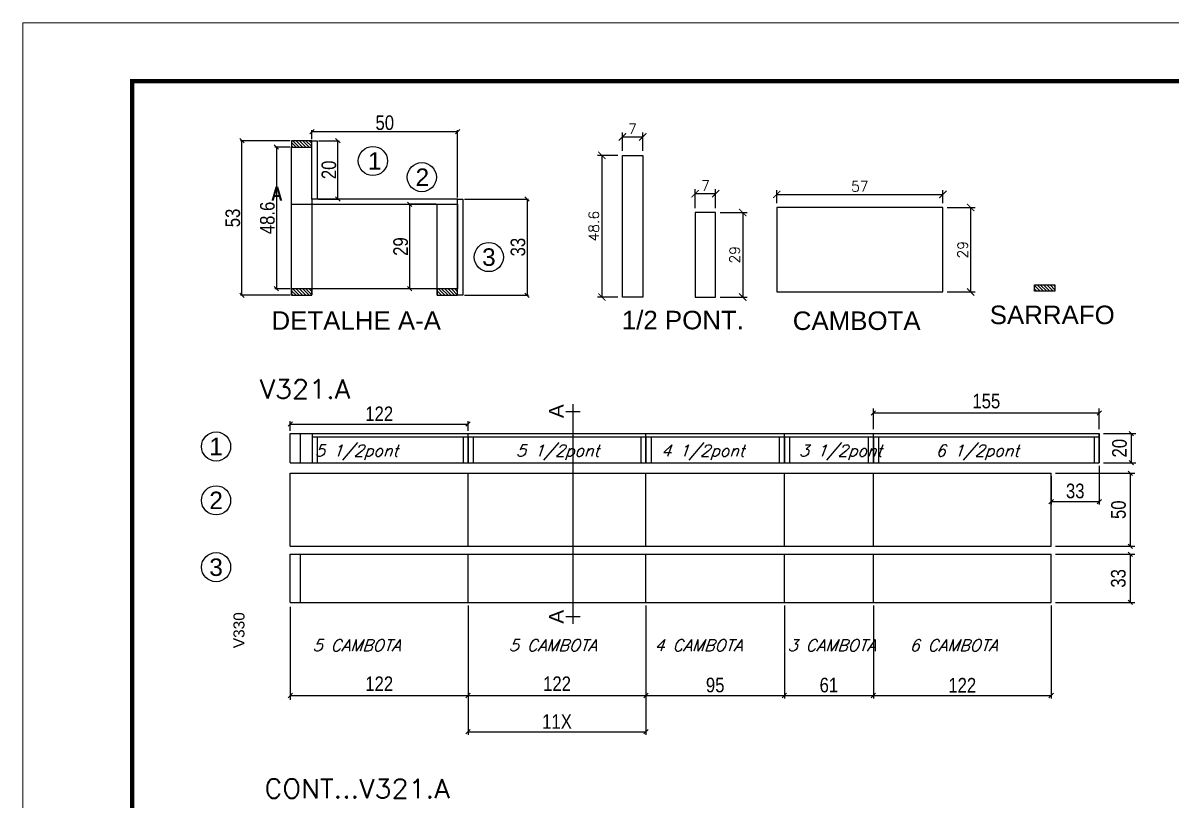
# Model space of a CAD drawing. Extents: x -3394 to 16474, y -5031 to 14397.
# Drawn here: x 4272 to 5060, y 5824 to 6357 of the extents above; entities that cross this region are included whole.
import ezdxf
from ezdxf.enums import TextEntityAlignment as Align

# ---------------------------------------------------------------- set-up
doc = ezdxf.new("R2010")
doc.units = 0
doc.linetypes.add('DASHED', pattern=[0.75, 0.5, -0.25])
doc.linetypes.add('HIDDEN', pattern=[0.375, 0.25, -0.125])
doc.layers.get('0').update_dxf_attribs({"linetype": 'CONTINUOUS'})
doc.layers.get('Defpoints').update_dxf_attribs({"linetype": 'CONTINUOUS'})
for name, color, linetype in [('COTA', 241, 'CONTINUOUS'), ('detalhes', 4, 'CONTINUOUS'), ('NOMENCLATURA', 7, 'CONTINUOUS'), ('Painéis', 200, 'CONTINUOUS'), ('Sarr 3.5x7', 81, 'CONTINUOUS'), ('SARR_2.2x7', 40, 'CONTINUOUS'), ('SARR_3.5x7', 81, 'CONTINUOUS'), ('texto', 7, 'CONTINUOUS')]:
    doc.layers.add(name, color=color, linetype=linetype)
for name, color, linetype, lineweight in [('Folhas', 255, 'CONTINUOUS', 9), ('SARRAFO DE PRESSAO', 251, 'DASHED', 9), ('Texto Seção', 7, 'CONTINUOUS', 15)]:
    doc.layers.add(name, color=color, linetype=linetype, lineweight=lineweight)
doc.styles.add('ARIAL', font='arial.ttf')
doc.styles.add('COTA TECNICA', font='techl___.ttf', dxfattribs={"height": 10})
doc.styles.add('COTA TECNICA 2X', font='techl___.ttf', dxfattribs={"height": 10})
doc.styles.add('REGUA-120', font='ROMANS.shx', dxfattribs={"height": 15})
doc.styles.add('ROMANS', font='romans.shx')
doc.styles.add('TECNICA', font='techb___.ttf', dxfattribs={"height": 10})
doc.dimstyles.new('Cota Seção (2x)', dxfattribs={"dimtxt": 7, "dimasz": 5, "dimexe": 3, "dimexo": 3, "dimgap": 2, "dimtad": 3, "dimdec": 1, "dimlfac": 0.5, "dimzin": 12, "dimdsep": 46, "dimtxsty": 'ROMANS', "dimblk": 'ARCHTICK', "dimcen": 0, "dimclrd": 4, "dimclre": 4, "dimclrt": 1, "dimadec": 1, "dimazin": 3, "dimtfac": 1, "dimtdec": 1, "dimtmove": 0, "dimatfit": 3, "dimldrblk": 'OBLIQUE', "dimfxl": 1, "dimtolj": 1, "dimtzin": 12, "dimarcsym": 0})
doc.dimstyles.new('PAINEL', dxfattribs={"dimtxt": 10, "dimasz": 3, "dimexe": 3, "dimexo": 3, "dimgap": 3, "dimtad": 1, "dimdec": 1, "dimzin": 12, "dimdsep": 46, "dimtxsty": 'COTA TECNICA', "dimblk1": 'OBLIQUE', "dimblk2": 'OBLIQUE', "dimsah": 1, "dimcen": 0.9, "dimclrd": 4, "dimclre": 4, "dimclrt": 240, "dimadec": 1, "dimazin": 3, "dimtfac": 1, "dimtdec": 1, "dimtmove": 0, "dimatfit": 3, "dimfxl": 1, "dimtolj": 1, "dimtzin": 12, "dimarcsym": 0})
doc.dimstyles.new('SECAO', dxfattribs={"dimscale": 0.333333, "dimtxt": 5, "dimasz": 9, "dimexe": 3, "dimexo": 3, "dimgap": 3, "dimtad": 1, "dimdec": 1, "dimlfac": 0.5, "dimzin": 12, "dimdsep": 46, "dimtxsty": 'COTA TECNICA 2X', "dimblk1": 'OBLIQUE', "dimblk2": 'OBLIQUE', "dimsah": 1, "dimcen": 0.9, "dimclrd": 4, "dimclre": 4, "dimclrt": 240, "dimadec": 1, "dimazin": 3, "dimtfac": 1, "dimtdec": 1, "dimtmove": 0, "dimatfit": 3, "dimfxl": 1, "dimtolj": 1, "dimtzin": 12, "dimarcsym": 0})
pattern_1 = [(135, (35695.0648, -117240.786), (-1.122532015, -1.122532015), [])]
pattern_2 = [(135, (35595.0648, -117342.386), (-1.122532015, -1.122532015), [])]
pattern_3 = [(135, (35695.0648, -117342.386), (-1.122532015, -1.122532015), [])]

# ---------------------------------------------------------------- blocks, each defined once
blk = doc.blocks.new('9999999999')
at = {"layer": 'Folhas'}
blk.add_lwpolyline([(98138.98, 34190.21), (99623.98, 34190.21), (99623.98, 35240.21), (98138.98, 35240.21)], close=True, dxfattribs=at)
at = {"layer": 'Folhas', "color": 30, "const_width": 3}
blk.add_lwpolyline([(98213.98, 34230.21), (99583.98, 34230.21), (99583.98, 35200.21), (98213.98, 35200.21)], close=True, dxfattribs=at)
blk = doc.blocks.new('_ArchTick')
at = {"color": 0, "linetype": 'ByBlock', "const_width": 0.15}
blk.add_lwpolyline([(-0.5, -0.5), (0.5, 0.5)], dxfattribs=at)
blk = doc.blocks.new('*D860')
at = {"layer": 'COTA', "color": 4, "lineweight": -2, "transparency": 16777216}
for p, q in [((4680.41, 6265.71), (4666.38, 6265.71)), ((4669.38, 6265.71), (4669.38, 6168.51)), ((4680.41, 6168.51), (4666.38, 6168.51))]:
    blk.add_line(p, q, dxfattribs=at)
at = {"layer": 'Defpoints', "color": 0, "transparency": 16777216}
for p in [(4683.41, 6265.71), (4669.38, 6168.51), (4683.41, 6168.51)]:
    blk.add_point(p, dxfattribs=at)
at = {"layer": 'COTA', "color": 4, "lineweight": -2, "transparency": 16777216, "xscale": 5, "yscale": 5, "zscale": 5}
for p, rotation in [((4669.38, 6265.71), 90), ((4669.38, 6168.51), 270)]:
    blk.add_blockref('_ArchTick', p, dxfattribs=dict(at, rotation=rotation))
at = {"layer": 'COTA', "color": 1, "transparency": 16777216, "insert": (4663.88, 6217.11), "char_height": 7, "attachment_point": 5, "rotation": 90, "style": 'ROMANS'}
blk.add_mtext('\\A1;48.6', dxfattribs=at)
blk = doc.blocks.new('_Oblique')
at = {"color": 0, "linetype": 'ByBlock', "lineweight": -2}
blk.add_line((-0.5, -0.5), (0.5, 0.5), dxfattribs=at)
blk = doc.blocks.new('*D861')
at = {"layer": 'COTA', "color": 4, "lineweight": -2, "transparency": 16777216}
for p, q in [((4683.41, 6268.71), (4683.41, 6281.38)), ((4683.41, 6278.38), (4697.41, 6278.38)), ((4697.41, 6268.71), (4697.41, 6281.38))]:
    blk.add_line(p, q, dxfattribs=at)
at = {"layer": 'Defpoints', "color": 0, "transparency": 16777216}
for p in [(4697.41, 6278.38), (4683.41, 6265.71), (4697.41, 6265.71)]:
    blk.add_point(p, dxfattribs=at)
at = {"layer": 'COTA', "color": 4, "lineweight": -2, "transparency": 16777216, "xscale": 5, "yscale": 5, "zscale": 5, "rotation": 180}
blk.add_blockref('_ArchTick', (4683.41, 6278.38), dxfattribs=at)
at = {"layer": 'COTA', "color": 4, "lineweight": -2, "transparency": 16777216, "xscale": 5, "yscale": 5, "zscale": 5}
blk.add_blockref('_ArchTick', (4697.41, 6278.38), dxfattribs=at)
at = {"layer": 'COTA', "color": 1, "transparency": 16777216, "insert": (4690.41, 6283.88), "char_height": 7, "attachment_point": 5, "style": 'ROMANS'}
blk.add_mtext('\\A1;7', dxfattribs=at)
blk = doc.blocks.new('*D862')
at = {"layer": 'COTA', "color": 4, "lineweight": -2, "transparency": 16777216}
for p, q in [((4750.41, 6226.51), (4768.98, 6226.51)), ((4765.98, 6226.51), (4765.98, 6168.51)), ((4750.41, 6168.51), (4768.98, 6168.51))]:
    blk.add_line(p, q, dxfattribs=at)
at = {"layer": 'Defpoints', "color": 0, "transparency": 16777216}
for p in [(4747.41, 6226.51), (4747.41, 6168.51), (4765.98, 6168.51)]:
    blk.add_point(p, dxfattribs=at)
at = {"layer": 'COTA', "color": 4, "lineweight": -2, "transparency": 16777216, "xscale": 5, "yscale": 5, "zscale": 5}
for p, rotation in [((4765.98, 6226.51), 90), ((4765.98, 6168.51), 270)]:
    blk.add_blockref('_ArchTick', p, dxfattribs=dict(at, rotation=rotation))
at = {"layer": 'COTA', "color": 1, "transparency": 16777216, "insert": (4760.48, 6197.51), "char_height": 7, "attachment_point": 5, "rotation": 90, "style": 'ROMANS'}
blk.add_mtext('\\A1;29', dxfattribs=at)
blk = doc.blocks.new('*D863')
at = {"layer": 'COTA', "color": 4, "lineweight": -2, "transparency": 16777216}
for p, q in [((4733.41, 6229.51), (4733.41, 6242.47)), ((4733.41, 6239.47), (4747.41, 6239.47)), ((4747.41, 6229.51), (4747.41, 6242.47))]:
    blk.add_line(p, q, dxfattribs=at)
at = {"layer": 'Defpoints', "color": 0, "transparency": 16777216}
for p in [(4747.41, 6239.47), (4733.41, 6226.51), (4747.41, 6226.51)]:
    blk.add_point(p, dxfattribs=at)
at = {"layer": 'COTA', "color": 4, "lineweight": -2, "transparency": 16777216, "xscale": 5, "yscale": 5, "zscale": 5, "rotation": 180}
blk.add_blockref('_ArchTick', (4733.41, 6239.47), dxfattribs=at)
at = {"layer": 'COTA', "color": 4, "lineweight": -2, "transparency": 16777216, "xscale": 5, "yscale": 5, "zscale": 5}
blk.add_blockref('_ArchTick', (4747.41, 6239.47), dxfattribs=at)
at = {"layer": 'COTA', "color": 1, "transparency": 16777216, "insert": (4740.41, 6244.97), "char_height": 7, "attachment_point": 5, "style": 'ROMANS'}
blk.add_mtext('\\A1;7', dxfattribs=at)
blk = doc.blocks.new('*D873')
at = {"layer": 'COTA', "color": 4, "lineweight": -2, "transparency": 16777216}
for p, q in [((4789.33, 6233), (4789.33, 6241.9)), ((4789.33, 6238.9), (4903.33, 6238.9)), ((4903.33, 6233), (4903.33, 6241.9))]:
    blk.add_line(p, q, dxfattribs=at)
at = {"layer": 'Defpoints', "color": 0, "transparency": 16777216}
for p in [(4903.33, 6238.9), (4789.33, 6230), (4903.33, 6230)]:
    blk.add_point(p, dxfattribs=at)
at = {"layer": 'COTA', "color": 4, "lineweight": -2, "transparency": 16777216, "xscale": 5, "yscale": 5, "zscale": 5, "rotation": 180}
blk.add_blockref('_ArchTick', (4789.33, 6238.9), dxfattribs=at)
at = {"layer": 'COTA', "color": 4, "lineweight": -2, "transparency": 16777216, "xscale": 5, "yscale": 5, "zscale": 5}
blk.add_blockref('_ArchTick', (4903.33, 6238.9), dxfattribs=at)
at = {"layer": 'COTA', "color": 1, "transparency": 16777216, "insert": (4846.33, 6244.4), "char_height": 7, "attachment_point": 5, "style": 'ROMANS'}
blk.add_mtext('\\A1;57', dxfattribs=at)
blk = doc.blocks.new('*D874')
at = {"layer": 'COTA', "color": 4, "lineweight": -2, "transparency": 16777216}
for p, q in [((4906.33, 6230), (4925.35, 6230)), ((4922.35, 6230), (4922.35, 6172)), ((4906.33, 6172), (4925.35, 6172))]:
    blk.add_line(p, q, dxfattribs=at)
at = {"layer": 'Defpoints', "color": 0, "transparency": 16777216}
for p in [(4903.33, 6230), (4903.33, 6172), (4922.35, 6172)]:
    blk.add_point(p, dxfattribs=at)
at = {"layer": 'COTA', "color": 4, "lineweight": -2, "transparency": 16777216, "xscale": 5, "yscale": 5, "zscale": 5}
for p, rotation in [((4922.35, 6230), 90), ((4922.35, 6172), 270)]:
    blk.add_blockref('_ArchTick', p, dxfattribs=dict(at, rotation=rotation))
at = {"layer": 'COTA', "color": 1, "transparency": 16777216, "insert": (4916.85, 6201), "char_height": 7, "attachment_point": 5, "rotation": 90, "style": 'ROMANS'}
blk.add_mtext('\\A1;29', dxfattribs=at)
blk = doc.blocks.new('*D864')
at = {"layer": 'COTA', "color": 4, "linetype": 'ByBlock', "lineweight": -2, "transparency": 16777216}
for p, q in [((5013.6, 6074.84), (5035.6, 6074.84)), ((5032.6, 6054.84), (5032.6, 6074.84)), ((5013.6, 6054.84), (5035.6, 6054.84))]:
    blk.add_line(p, q, dxfattribs=at)
at = {"layer": 'Defpoints', "color": 0, "linetype": 'ByBlock', "transparency": 16777216}
for p in [(5010.6, 6074.84), (5032.6, 6074.84), (5010.6, 6054.84)]:
    blk.add_point(p, dxfattribs=at)
at = {"layer": 'COTA', "color": 4, "linetype": 'ByBlock', "lineweight": -2, "transparency": 16777216, "xscale": 3, "yscale": 3, "zscale": 3}
for p, rotation in [((5032.6, 6074.84), 90), ((5032.6, 6054.84), 270)]:
    blk.add_blockref('_Oblique', p, dxfattribs=dict(at, rotation=rotation))
at = {"layer": 'COTA', "color": 240, "linetype": 'ByBlock', "transparency": 16777216, "insert": (5024.5, 6064.84), "char_height": 10, "attachment_point": 5, "rotation": 90, "style": 'COTA TECNICA'}
blk.add_mtext('\\A1;20', dxfattribs=at)
blk = doc.blocks.new('*D865')
at = {"layer": 'COTA', "color": 4, "lineweight": -2, "transparency": 16777216}
for p, q in [((4855.6, 6077.84), (4855.6, 6092.02)), ((4855.6, 6089.02), (5010.6, 6089.02)), ((5010.6, 6077.84), (5010.6, 6092.02))]:
    blk.add_line(p, q, dxfattribs=at)
at = {"layer": 'Defpoints', "color": 0, "transparency": 16777216}
for p in [(5010.6, 6089.02), (4855.6, 6074.84), (5010.6, 6074.84)]:
    blk.add_point(p, dxfattribs=at)
at = {"layer": 'COTA', "color": 4, "lineweight": -2, "transparency": 16777216, "xscale": 3, "yscale": 3, "zscale": 3, "rotation": 180}
blk.add_blockref('_Oblique', (4855.6, 6089.02), dxfattribs=at)
at = {"layer": 'COTA', "color": 4, "lineweight": -2, "transparency": 16777216, "xscale": 3, "yscale": 3, "zscale": 3}
blk.add_blockref('_Oblique', (5010.6, 6089.02), dxfattribs=at)
at = {"layer": 'COTA', "color": 240, "transparency": 16777216, "insert": (4933.1, 6097.13), "char_height": 10, "attachment_point": 5, "style": 'COTA TECNICA'}
blk.add_mtext('\\A1;155', dxfattribs=at)
blk = doc.blocks.new('*D866')
at = {"layer": 'COTA', "color": 4, "linetype": 'ByBlock', "lineweight": -2, "transparency": 16777216}
for p, q in [((4980.6, 6047.63), (5034.93, 6047.63)), ((5031.93, 5997.63), (5031.93, 6047.63)), ((4980.6, 5997.63), (5034.93, 5997.63))]:
    blk.add_line(p, q, dxfattribs=at)
at = {"layer": 'Defpoints', "color": 0, "linetype": 'ByBlock', "transparency": 16777216}
for p in [(4977.6, 6047.63), (5031.93, 6047.63), (4977.6, 5997.63)]:
    blk.add_point(p, dxfattribs=at)
at = {"layer": 'COTA', "color": 4, "linetype": 'ByBlock', "lineweight": -2, "transparency": 16777216, "xscale": 3, "yscale": 3, "zscale": 3}
for p, rotation in [((5031.93, 6047.63), 90), ((5031.93, 5997.63), 270)]:
    blk.add_blockref('_Oblique', p, dxfattribs=dict(at, rotation=rotation))
at = {"layer": 'COTA', "color": 240, "linetype": 'ByBlock', "transparency": 16777216, "insert": (5023.82, 6022.63), "char_height": 10, "attachment_point": 5, "rotation": 90, "style": 'COTA TECNICA'}
blk.add_mtext('\\A1;50', dxfattribs=at)
blk = doc.blocks.new('*D867')
at = {"layer": 'COTA', "color": 4, "linetype": 'ByBlock', "lineweight": -2, "transparency": 16777216}
for p, q in [((4980.6, 5992.05), (5034.93, 5992.05)), ((5031.93, 5959.05), (5031.93, 5992.05)), ((4980.6, 5959.05), (5034.93, 5959.05))]:
    blk.add_line(p, q, dxfattribs=at)
at = {"layer": 'Defpoints', "color": 0, "linetype": 'ByBlock', "transparency": 16777216}
for p in [(4977.6, 5992.05), (5031.93, 5992.05), (4977.6, 5959.05)]:
    blk.add_point(p, dxfattribs=at)
at = {"layer": 'COTA', "color": 4, "linetype": 'ByBlock', "lineweight": -2, "transparency": 16777216, "xscale": 3, "yscale": 3, "zscale": 3}
for p, rotation in [((5031.93, 5992.05), 90), ((5031.93, 5959.05), 270)]:
    blk.add_blockref('_Oblique', p, dxfattribs=dict(at, rotation=rotation))
at = {"layer": 'COTA', "color": 240, "linetype": 'ByBlock', "transparency": 16777216, "insert": (5023.71, 5975.55), "char_height": 10, "attachment_point": 5, "rotation": 90, "style": 'COTA TECNICA'}
blk.add_mtext('\\A1;33', dxfattribs=at)
blk = doc.blocks.new('*D868')
at = {"layer": 'COTA', "color": 4, "linetype": 'ByBlock', "lineweight": -2, "transparency": 16777216}
for p, q in [((4455.6, 5956.05), (4455.6, 5892.21)), ((4577.6, 5956.05), (4577.6, 5892.21)), ((4455.6, 5895.21), (4577.6, 5895.21))]:
    blk.add_line(p, q, dxfattribs=at)
at = {"layer": 'Defpoints', "color": 0, "linetype": 'ByBlock', "transparency": 16777216}
for p in [(4455.6, 5959.05), (4577.6, 5959.05), (4577.6, 5895.21)]:
    blk.add_point(p, dxfattribs=at)
at = {"layer": 'COTA', "color": 4, "linetype": 'ByBlock', "lineweight": -2, "transparency": 16777216, "xscale": 3, "yscale": 3, "zscale": 3, "rotation": 180}
blk.add_blockref('_Oblique', (4455.6, 5895.21), dxfattribs=at)
at = {"layer": 'COTA', "color": 4, "linetype": 'ByBlock', "lineweight": -2, "transparency": 16777216, "xscale": 3, "yscale": 3, "zscale": 3}
blk.add_blockref('_Oblique', (4577.6, 5895.21), dxfattribs=at)
at = {"layer": 'COTA', "color": 240, "linetype": 'ByBlock', "transparency": 16777216, "insert": (4516.6, 5903.27), "char_height": 10, "attachment_point": 5, "style": 'COTA TECNICA'}
blk.add_mtext('\\A1;122', dxfattribs=at)
blk = doc.blocks.new('*D859')
at = {"layer": 'COTA', "color": 4, "lineweight": -2, "transparency": 16777216}
for p, q in [((4577.6, 5956.05), (4577.6, 5892.21)), ((4699.6, 5956.05), (4699.6, 5892.21)), ((4577.6, 5895.21), (4699.6, 5895.21))]:
    blk.add_line(p, q, dxfattribs=at)
at = {"layer": 'Defpoints', "color": 0, "transparency": 16777216}
for p in [(4577.6, 5959.05), (4699.6, 5959.05), (4699.6, 5895.21)]:
    blk.add_point(p, dxfattribs=at)
at = {"layer": 'COTA', "color": 4, "lineweight": -2, "transparency": 16777216, "xscale": 3, "yscale": 3, "zscale": 3, "rotation": 180}
blk.add_blockref('_Oblique', (4577.6, 5895.21), dxfattribs=at)
at = {"layer": 'COTA', "color": 4, "lineweight": -2, "transparency": 16777216, "xscale": 3, "yscale": 3, "zscale": 3}
blk.add_blockref('_Oblique', (4699.6, 5895.21), dxfattribs=at)
at = {"layer": 'COTA', "color": 240, "transparency": 16777216, "insert": (4638.6, 5903.27), "char_height": 10, "attachment_point": 5, "style": 'COTA TECNICA'}
blk.add_mtext('\\A1;122', dxfattribs=at)
blk = doc.blocks.new('*D869')
at = {"layer": 'COTA', "color": 4, "lineweight": -2, "transparency": 16777216}
for p, q in [((4455.43, 6275.78), (4421.42, 6275.78)), ((4422.42, 6169.78), (4422.42, 6275.78)), ((4455.43, 6169.78), (4421.42, 6169.78))]:
    blk.add_line(p, q, dxfattribs=at)
at = {"layer": 'Defpoints', "color": 0, "transparency": 16777216}
for p in [(4422.42, 6275.78), (4456.43, 6275.78), (4456.43, 6169.78)]:
    blk.add_point(p, dxfattribs=at)
at = {"layer": 'COTA', "color": 4, "lineweight": -2, "transparency": 16777216, "xscale": 3, "yscale": 3, "zscale": 3}
for p, rotation in [((4422.42, 6275.78), 90), ((4422.42, 6169.78), 270)]:
    blk.add_blockref('_Oblique', p, dxfattribs=dict(at, rotation=rotation))
at = {"layer": 'COTA', "color": 240, "transparency": 16777216, "insert": (4416.2, 6222.78), "char_height": 10, "attachment_point": 5, "rotation": 90, "style": 'COTA TECNICA 2X'}
blk.add_mtext('\\A1;53', dxfattribs=at)
blk = doc.blocks.new('*D870')
at = {"layer": 'COTA', "color": 4, "lineweight": -2, "transparency": 16777216}
for p, q in [((4475.03, 6275.78), (4489.21, 6275.78)), ((4488.21, 6235.78), (4488.21, 6275.78)), ((4475.03, 6235.78), (4489.21, 6235.78))]:
    blk.add_line(p, q, dxfattribs=at)
at = {"layer": 'Defpoints', "color": 0, "transparency": 16777216}
for p in [(4474.03, 6275.78), (4488.21, 6275.78), (4474.03, 6235.78)]:
    blk.add_point(p, dxfattribs=at)
at = {"layer": 'COTA', "color": 4, "lineweight": -2, "transparency": 16777216, "xscale": 3, "yscale": 3, "zscale": 3}
for p, rotation in [((4488.21, 6275.78), 90), ((4488.21, 6235.78), 270)]:
    blk.add_blockref('_Oblique', p, dxfattribs=dict(at, rotation=rotation))
at = {"layer": 'COTA', "color": 240, "transparency": 16777216, "insert": (4482.11, 6255.78), "char_height": 10, "attachment_point": 5, "rotation": 90, "style": 'COTA TECNICA 2X'}
blk.add_mtext('\\A1;20', dxfattribs=at)
blk = doc.blocks.new('*D871')
at = {"layer": 'COTA', "color": 4, "lineweight": -2, "transparency": 16777216}
for p, q in [((4575.03, 6235.78), (4619.06, 6235.78)), ((4618.06, 6235.78), (4618.06, 6169.78)), ((4575.03, 6169.78), (4619.06, 6169.78))]:
    blk.add_line(p, q, dxfattribs=at)
at = {"layer": 'Defpoints', "color": 0, "transparency": 16777216}
for p in [(4574.03, 6235.78), (4574.03, 6169.78), (4618.06, 6169.78)]:
    blk.add_point(p, dxfattribs=at)
at = {"layer": 'COTA', "color": 4, "lineweight": -2, "transparency": 16777216, "xscale": 3, "yscale": 3, "zscale": 3}
for p, rotation in [((4618.06, 6235.78), 90), ((4618.06, 6169.78), 270)]:
    blk.add_blockref('_Oblique', p, dxfattribs=dict(at, rotation=rotation))
at = {"layer": 'COTA', "color": 240, "transparency": 16777216, "insert": (4611.84, 6202.78), "char_height": 10, "attachment_point": 5, "rotation": 90, "style": 'COTA TECNICA 2X'}
blk.add_mtext('\\A1;33', dxfattribs=at)
blk = doc.blocks.new('*D872')
at = {"layer": 'COTA', "color": 4, "lineweight": -2, "transparency": 16777216}
for p, q in [((4470.43, 6276.78), (4470.43, 6282.96)), ((4570.43, 6281.96), (4470.43, 6281.96)), ((4570.43, 6236.78), (4570.43, 6282.96))]:
    blk.add_line(p, q, dxfattribs=at)
at = {"layer": 'Defpoints', "color": 0, "transparency": 16777216}
for p in [(4470.43, 6281.96), (4470.43, 6275.78), (4570.43, 6235.78)]:
    blk.add_point(p, dxfattribs=at)
at = {"layer": 'COTA', "color": 4, "lineweight": -2, "transparency": 16777216, "xscale": 3, "yscale": 3, "zscale": 3, "rotation": 180}
blk.add_blockref('_Oblique', (4470.43, 6281.96), dxfattribs=at)
at = {"layer": 'COTA', "color": 4, "lineweight": -2, "transparency": 16777216, "xscale": 3, "yscale": 3, "zscale": 3}
blk.add_blockref('_Oblique', (4570.43, 6281.96), dxfattribs=at)
at = {"layer": 'COTA', "color": 240, "transparency": 16777216, "insert": (4520.43, 6288.07), "char_height": 10, "attachment_point": 5, "style": 'COTA TECNICA 2X'}
blk.add_mtext('\\A1;50', dxfattribs=at)
blk = doc.blocks.new('*D875')
at = {"layer": 'COTA', "color": 4, "linetype": 'Continuous', "lineweight": -2, "transparency": 16777216}
for p, q in [((4855.6, 5957.05), (4855.6, 5893.21)), ((4977.6, 5957.05), (4977.6, 5893.21)), ((4855.6, 5895.21), (4977.6, 5895.21))]:
    blk.add_line(p, q, dxfattribs=at)
at = {"layer": 'Defpoints', "color": 0, "linetype": 'Continuous', "transparency": 16777216}
for p in [(4855.6, 5959.05), (4977.6, 5959.05), (4977.6, 5895.21)]:
    blk.add_point(p, dxfattribs=at)
at = {"layer": 'COTA', "color": 4, "linetype": 'Continuous', "lineweight": -2, "transparency": 16777216, "xscale": 3, "yscale": 3, "zscale": 3, "rotation": 180}
blk.add_blockref('_Oblique', (4855.6, 5895.21), dxfattribs=at)
at = {"layer": 'COTA', "color": 4, "linetype": 'Continuous', "lineweight": -2, "transparency": 16777216, "xscale": 3, "yscale": 3, "zscale": 3}
blk.add_blockref('_Oblique', (4977.6, 5895.21), dxfattribs=at)
at = {"layer": 'COTA', "color": 240, "linetype": 'Continuous', "transparency": 16777216, "insert": (4916.6, 5902.27), "char_height": 10, "attachment_point": 5, "style": 'COTA TECNICA'}
blk.add_mtext('\\A1;122', dxfattribs=at)
blk = doc.blocks.new('*D882')
at = {"layer": 'COTA', "color": 4, "lineweight": -2, "transparency": 16777216}
for p, q in [((4555.43, 6232.18), (4536.44, 6232.18)), ((4537.44, 6232.18), (4537.44, 6174.18)), ((4555.43, 6174.18), (4536.44, 6174.18))]:
    blk.add_line(p, q, dxfattribs=at)
at = {"layer": 'Defpoints', "color": 0, "transparency": 16777216}
for p in [(4556.43, 6232.18), (4537.44, 6174.18), (4556.43, 6174.18)]:
    blk.add_point(p, dxfattribs=at)
at = {"layer": 'COTA', "color": 4, "lineweight": -2, "transparency": 16777216, "xscale": 3, "yscale": 3, "zscale": 3}
for p, rotation in [((4537.44, 6232.18), 90), ((4537.44, 6174.18), 270)]:
    blk.add_blockref('_Oblique', p, dxfattribs=dict(at, rotation=rotation))
at = {"layer": 'COTA', "color": 240, "transparency": 16777216, "insert": (4531.35, 6203.18), "char_height": 10, "attachment_point": 5, "rotation": 90, "style": 'COTA TECNICA 2X'}
blk.add_mtext('\\A1;29', dxfattribs=at)
blk = doc.blocks.new('*D883')
at = {"layer": 'COTA', "color": 4, "lineweight": -2, "transparency": 16777216}
for p, q in [((4455.43, 6271.38), (4445.05, 6271.38)), ((4446.05, 6271.38), (4446.05, 6174.18)), ((4455.43, 6174.18), (4445.05, 6174.18))]:
    blk.add_line(p, q, dxfattribs=at)
at = {"layer": 'Defpoints', "color": 0, "transparency": 16777216}
for p in [(4456.43, 6271.38), (4446.05, 6174.18), (4456.43, 6174.18)]:
    blk.add_point(p, dxfattribs=at)
at = {"layer": 'COTA', "color": 4, "lineweight": -2, "transparency": 16777216, "xscale": 3, "yscale": 3, "zscale": 3}
for p, rotation in [((4446.05, 6271.38), 90), ((4446.05, 6174.18), 270)]:
    blk.add_blockref('_Oblique', p, dxfattribs=dict(at, rotation=rotation))
at = {"layer": 'COTA', "color": 240, "transparency": 16777216, "insert": (4439.93, 6222.78), "char_height": 10, "attachment_point": 5, "rotation": 90, "style": 'COTA TECNICA 2X'}
blk.add_mtext('\\A1;48.6', dxfattribs=at)
blk = doc.blocks.new('*D886')
at = {"layer": 'COTA', "color": 4, "linetype": 'Continuous', "lineweight": -2, "transparency": 16777216}
for p, q in [((5010.6, 6052.84), (5010.6, 6026.24)), ((4977.6, 6045.63), (4977.6, 6026.24)), ((4977.6, 6028.24), (5010.6, 6028.24))]:
    blk.add_line(p, q, dxfattribs=at)
at = {"layer": 'Defpoints', "color": 0, "linetype": 'Continuous', "transparency": 16777216}
for p in [(5010.6, 6054.84), (4977.6, 6047.63), (5010.6, 6028.24)]:
    blk.add_point(p, dxfattribs=at)
at = {"layer": 'COTA', "color": 4, "linetype": 'Continuous', "lineweight": -2, "transparency": 16777216, "xscale": 3, "yscale": 3, "zscale": 3, "rotation": 180}
blk.add_blockref('_Oblique', (4977.6, 6028.24), dxfattribs=at)
at = {"layer": 'COTA', "color": 4, "linetype": 'Continuous', "lineweight": -2, "transparency": 16777216, "xscale": 3, "yscale": 3, "zscale": 3}
blk.add_blockref('_Oblique', (5010.6, 6028.24), dxfattribs=at)
at = {"layer": 'COTA', "color": 240, "linetype": 'Continuous', "transparency": 16777216, "insert": (4994.1, 6035.46), "char_height": 10, "attachment_point": 5, "style": 'COTA TECNICA'}
blk.add_mtext('\\A1;33', dxfattribs=at)
blk = doc.blocks.new('*D909')
at = {"layer": 'COTA', "color": 4, "linetype": 'Continuous', "lineweight": -2, "transparency": 16777216}
for p, q in [((4699.6, 5957.05), (4699.6, 5893.21)), ((4794.6, 5957.05), (4794.6, 5893.21)), ((4699.6, 5895.21), (4794.6, 5895.21))]:
    blk.add_line(p, q, dxfattribs=at)
at = {"layer": 'Defpoints', "color": 0, "linetype": 'Continuous', "transparency": 16777216}
for p in [(4699.6, 5959.05), (4794.6, 5959.05), (4794.6, 5895.21)]:
    blk.add_point(p, dxfattribs=at)
at = {"layer": 'COTA', "color": 4, "linetype": 'Continuous', "lineweight": -2, "transparency": 16777216, "xscale": 3, "yscale": 3, "zscale": 3, "rotation": 180}
blk.add_blockref('_Oblique', (4699.6, 5895.21), dxfattribs=at)
at = {"layer": 'COTA', "color": 4, "linetype": 'Continuous', "lineweight": -2, "transparency": 16777216, "xscale": 3, "yscale": 3, "zscale": 3}
blk.add_blockref('_Oblique', (4794.6, 5895.21), dxfattribs=at)
at = {"layer": 'COTA', "color": 240, "linetype": 'Continuous', "transparency": 16777216, "insert": (4747.1, 5902.35), "char_height": 10, "attachment_point": 5, "style": 'COTA TECNICA'}
blk.add_mtext('\\A1;95', dxfattribs=at)
blk = doc.blocks.new('*D910')
at = {"layer": 'COTA', "color": 4, "linetype": 'Continuous', "lineweight": -2, "transparency": 16777216}
for p, q in [((4794.6, 5957.05), (4794.6, 5893.21)), ((4855.6, 5957.05), (4855.6, 5893.21)), ((4794.6, 5895.21), (4855.6, 5895.21))]:
    blk.add_line(p, q, dxfattribs=at)
at = {"layer": 'Defpoints', "color": 0, "linetype": 'Continuous', "transparency": 16777216}
for p in [(4794.6, 5959.05), (4855.6, 5959.05), (4855.6, 5895.21)]:
    blk.add_point(p, dxfattribs=at)
at = {"layer": 'COTA', "color": 4, "linetype": 'Continuous', "lineweight": -2, "transparency": 16777216, "xscale": 3, "yscale": 3, "zscale": 3, "rotation": 180}
blk.add_blockref('_Oblique', (4794.6, 5895.21), dxfattribs=at)
at = {"layer": 'COTA', "color": 4, "linetype": 'Continuous', "lineweight": -2, "transparency": 16777216, "xscale": 3, "yscale": 3, "zscale": 3}
blk.add_blockref('_Oblique', (4855.6, 5895.21), dxfattribs=at)
at = {"layer": 'COTA', "color": 240, "linetype": 'Continuous', "transparency": 16777216, "insert": (4825.1, 5902.32), "char_height": 10, "attachment_point": 5, "style": 'COTA TECNICA'}
blk.add_mtext('\\A1;61', dxfattribs=at)
blk = doc.blocks.new('*D911')
at = {"layer": 'COTA', "color": 4, "linetype": 'Continuous', "lineweight": -2, "transparency": 16777216}
for p, q in [((4577.6, 5957.05), (4577.6, 5868.33)), ((4699.6, 5957.05), (4699.6, 5868.33)), ((4577.6, 5870.33), (4699.6, 5870.33))]:
    blk.add_line(p, q, dxfattribs=at)
at = {"layer": 'Defpoints', "color": 0, "linetype": 'Continuous', "transparency": 16777216}
for p in [(4577.6, 5959.05), (4699.6, 5959.05), (4699.6, 5870.33)]:
    blk.add_point(p, dxfattribs=at)
at = {"layer": 'COTA', "color": 4, "linetype": 'Continuous', "lineweight": -2, "transparency": 16777216, "xscale": 3, "yscale": 3, "zscale": 3, "rotation": 180}
blk.add_blockref('_Oblique', (4577.6, 5870.33), dxfattribs=at)
at = {"layer": 'COTA', "color": 4, "linetype": 'Continuous', "lineweight": -2, "transparency": 16777216, "xscale": 3, "yscale": 3, "zscale": 3}
blk.add_blockref('_Oblique', (4699.6, 5870.33), dxfattribs=at)
at = {"layer": 'COTA', "color": 240, "linetype": 'Continuous', "transparency": 16777216, "insert": (4638.6, 5877.39), "char_height": 10, "attachment_point": 5, "style": 'COTA TECNICA'}
blk.add_mtext('\\A1;11X', dxfattribs=at)
blk = doc.blocks.new('*D2097')
at = {"layer": 'COTA', "color": 4, "linetype": 'Continuous', "lineweight": -2, "transparency": 16777216}
for p, q in [((4455.6, 6076.84), (4455.6, 6083.4)), ((4455.6, 6081.4), (4577.6, 6081.4)), ((4577.6, 6076.84), (4577.6, 6083.4))]:
    blk.add_line(p, q, dxfattribs=at)
at = {"layer": 'Defpoints', "color": 0, "linetype": 'Continuous', "transparency": 16777216}
for p in [(4577.6, 6081.4), (4455.6, 6074.84), (4577.6, 6074.84)]:
    blk.add_point(p, dxfattribs=at)
at = {"layer": 'COTA', "color": 4, "linetype": 'Continuous', "lineweight": -2, "transparency": 16777216, "xscale": 3, "yscale": 3, "zscale": 3, "rotation": 180}
blk.add_blockref('_Oblique', (4455.6, 6081.4), dxfattribs=at)
at = {"layer": 'COTA', "color": 4, "linetype": 'Continuous', "lineweight": -2, "transparency": 16777216, "xscale": 3, "yscale": 3, "zscale": 3}
blk.add_blockref('_Oblique', (4577.6, 6081.4), dxfattribs=at)
at = {"layer": 'COTA', "color": 240, "linetype": 'Continuous', "transparency": 16777216, "insert": (4516.6, 6088.46), "char_height": 10, "attachment_point": 5, "style": 'COTA TECNICA'}
blk.add_mtext('\\A1;122', dxfattribs=at)

msp = doc.modelspace()

# ---------------------------------------------------------------- hatches: boundary and pattern name
at = {"layer": 'SARR_2.2x7'}
h = msp.add_hatch(dxfattribs=at)
h.set_pattern_fill('ANSI31', color=256, scale=0.5, angle=90)
h.set_pattern_definition(pattern_1)
h.paths.add_polyline_path([(4456.43, 6275.78), (4456.43, 6271.38), (4470.43, 6271.38), (4470.43, 6275.78)])
h = msp.add_hatch(dxfattribs=at)
h.set_pattern_fill('ANSI31', color=256, scale=0.5, angle=90)
h.set_pattern_definition(pattern_1)
h.paths.add_polyline_path([(4456.43, 6275.78), (4456.43, 6271.38), (4470.43, 6271.38), (4470.43, 6275.78)])
h = msp.add_hatch(dxfattribs=at)
h.set_pattern_fill('ANSI31', color=256, scale=0.5, angle=270, style=0)
h.set_pattern_definition([(315, (27922.8083, -2057.1308), (1.12253202, 1.12253202), [])])
h.paths.add_polyline_path([(4966.19, 6172.51), (4966.19, 6176.91), (4980.19, 6176.91), (4980.19, 6172.51)])
h = msp.add_hatch(dxfattribs=at)
h.set_pattern_fill('ANSI31', color=256, scale=0.5, angle=90)
h.set_pattern_definition(pattern_3)
h.paths.add_polyline_path([(4456.43, 6174.18), (4456.43, 6169.78), (4470.43, 6169.78), (4470.43, 6174.18)])
h = msp.add_hatch(dxfattribs=at)
h.set_pattern_fill('ANSI31', color=256, scale=0.5, angle=90)
h.set_pattern_definition(pattern_3)
h.paths.add_polyline_path([(4456.43, 6174.18), (4456.43, 6169.78), (4470.43, 6169.78), (4470.43, 6174.18)])
h = msp.add_hatch(dxfattribs=at)
h.set_pattern_fill('ANSI31', color=256, scale=0.5, angle=90)
h.set_pattern_definition(pattern_2)
h.paths.add_polyline_path([(4556.43, 6174.18), (4556.43, 6169.78), (4570.43, 6169.78), (4570.43, 6174.18)])
h = msp.add_hatch(dxfattribs=at)
h.set_pattern_fill('ANSI31', color=256, scale=0.5, angle=90)
h.set_pattern_definition(pattern_2)
h.paths.add_polyline_path([(4556.43, 6174.18), (4556.43, 6169.78), (4570.43, 6169.78), (4570.43, 6174.18)])

# ---------------------------------------------------------------- linework, layer by layer
at = {"layer": 'detalhes'}
for p, q in [((4644.53, 6090.04), (4654.53, 6090.04)), ((4649.53, 6095.04), (4649.53, 5944.41)), ((4644.53, 5949.41), (4654.53, 5949.41))]:
    msp.add_line(p, q, dxfattribs=at)
at = {"layer": 'Painéis', "linetype": 'ByBlock'}
for p, q in [((4455.6, 6074.84), (5010.6, 6074.84)), ((4455.6, 6054.84), (4455.6, 6074.84)), ((4577.6, 6054.84), (4577.6, 6074.84)), ((4699.6, 6054.84), (4699.6, 6074.84)), ((4699.6, 6054.84), (4699.6, 6074.84)), ((4794.6, 6054.84), (4794.6, 6074.84)), ((4855.6, 6054.84), (4855.6, 6074.84)), ((5010.6, 6054.84), (5010.6, 6074.84)), ((4455.6, 6054.84), (5010.6, 6054.84)), ((4455.6, 6047.63), (4977.6, 6047.63)), ((4455.6, 5997.63), (4455.6, 6047.63)), ((4577.6, 5997.63), (4577.6, 6047.63)), ((4699.6, 5997.63), (4699.6, 6047.63)), ((4699.6, 5997.63), (4699.6, 6047.63)), ((4794.6, 5997.63), (4794.6, 6047.63)), ((4855.6, 5997.63), (4855.6, 6047.63)), ((4977.6, 5997.63), (4977.6, 6047.63)), ((4455.6, 5997.63), (4977.6, 5997.63)), ((4455.6, 5992.05), (4977.6, 5992.05)), ((4455.6, 5959.05), (4455.6, 5992.05)), ((4577.6, 5959.05), (4577.6, 5992.05)), ((4699.6, 5959.05), (4699.6, 5992.05)), ((4699.6, 5959.05), (4699.6, 5992.05)), ((4794.6, 5959.05), (4794.6, 5992.05)), ((4855.6, 5959.05), (4855.6, 5992.05)), ((4977.6, 5959.05), (4977.6, 5992.05)), ((4455.6, 5959.05), (4977.6, 5959.05))]:
    msp.add_line(p, q, dxfattribs=at)
at = {"layer": 'Painéis', "linetype": 'Continuous'}
for points in [[(4470.43, 6235.78), (4470.43, 6275.78), (4474.03, 6275.78), (4474.03, 6235.78)], [(4570.43, 6169.78), (4570.43, 6235.78), (4574.03, 6235.78), (4574.03, 6169.78)]]:
    msp.add_lwpolyline(points, close=True, dxfattribs=at)
at = {"layer": 'Painéis', "elevation": 0}
for points in [[(4456.43, 6232.18), (4570.43, 6232.18), (4570.43, 6174.18), (4456.43, 6174.18)], [(4903.33, 6230), (4789.33, 6230), (4789.33, 6172), (4903.33, 6172)]]:
    msp.add_lwpolyline(points, close=True, dxfattribs=at)
at = {"layer": 'Painéis'}
msp.add_lwpolyline([(4570.43, 6235.78), (4470.43, 6235.78), (4470.43, 6232.18), (4570.43, 6232.18)], close=True, dxfattribs=at)
at = {"layer": 'Painéis', "color": 1}
for centre in [(4512.28, 6261.86), (4545.84, 6250.73), (4591.78, 6195.95), (4404.7, 6066.02), (4404.7, 6029.06), (4404.7, 5983.23)]:
    msp.add_circle(centre, 10, dxfattribs=at)
at = {"layer": 'Sarr 3.5x7', "linetype": 'HIDDEN'}
for p, q in [((4470.43, 6232.18), (4470.43, 6169.78)), ((4556.43, 6169.78), (4556.43, 6232.18))]:
    msp.add_line(p, q, dxfattribs=at)
at = {"layer": 'Sarr 3.5x7'}
for points in [[(4683.41, 6265.71), (4697.41, 6265.71), (4697.41, 6168.51), (4683.41, 6168.51)], [(4733.41, 6168.51), (4747.41, 6168.51), (4747.41, 6226.51), (4733.41, 6226.51)]]:
    msp.add_lwpolyline(points, close=True, dxfattribs=at)
at = {"layer": 'SARR_2.2x7', "linetype": 'Continuous'}
for p, q in [((4462.6, 6054.84), (4462.6, 6074.84)), ((4470.6, 6072.64), (4577.6, 6072.64)), ((4577.6, 6072.64), (4699.6, 6072.64)), ((4699.6, 6072.64), (4794.6, 6072.64)), ((4794.6, 6072.64), (4855.6, 6072.64)), ((4855.6, 6072.64), (5010.6, 6072.64)), ((4462.6, 5959.05), (4462.6, 5992.05))]:
    msp.add_line(p, q, dxfattribs=at)
at = {"layer": 'SARR_2.2x7'}
for points in [[(4470.43, 6275.78), (4456.43, 6275.78), (4456.43, 6271.38), (4470.43, 6271.38)], [(4470.43, 6275.78), (4456.43, 6275.78), (4456.43, 6271.38), (4470.43, 6271.38)], [(4966.19, 6172.51), (4966.19, 6176.91), (4980.19, 6176.91), (4980.19, 6172.51)], [(4570.43, 6174.18), (4556.43, 6174.18), (4556.43, 6169.78), (4570.43, 6169.78)], [(4570.43, 6174.18), (4556.43, 6174.18), (4556.43, 6169.78), (4570.43, 6169.78)]]:
    msp.add_lwpolyline(points, close=True, dxfattribs=at)
at = {"layer": 'SARR_2.2x7', "elevation": 0}
msp.add_lwpolyline([(4470.43, 6174.18), (4456.43, 6174.18), (4456.43, 6169.78), (4470.43, 6169.78)], close=True, dxfattribs=at)
msp.add_lwpolyline([(4470.43, 6174.18), (4456.43, 6174.18), (4456.43, 6169.78), (4470.43, 6169.78)], close=True, dxfattribs=at)
at = {"layer": 'SARR_3.5x7'}
for p, q in [((4456.43, 6271.38), (4470.43, 6271.38)), ((4456.43, 6169.78), (4456.43, 6271.38)), ((4456.43, 6169.78), (4470.43, 6169.78)), ((4556.43, 6169.78), (4570.43, 6169.78)), ((4470.6, 6074.84), (4470.6, 6054.84)), ((4474.1, 6072.64), (4474.1, 6054.84)), ((4574.1, 6072.64), (4574.1, 6054.84)), ((4577.6, 6072.64), (4577.6, 6054.84)), ((4581.1, 6072.64), (4581.1, 6054.84)), ((4696.1, 6072.64), (4696.1, 6054.84)), ((4699.6, 6072.64), (4699.6, 6054.84)), ((4699.6, 6072.64), (4699.6, 6054.84)), ((4703.1, 6072.64), (4703.1, 6054.84)), ((4791.1, 6072.64), (4791.1, 6054.84)), ((4794.6, 6072.64), (4794.6, 6054.84)), ((4798.1, 6072.64), (4798.1, 6054.84)), ((4852.1, 6072.64), (4852.1, 6054.84)), ((4855.6, 6072.64), (4855.6, 6054.84)), ((4859.1, 6072.64), (4859.1, 6054.84)), ((5007.1, 6072.64), (5007.1, 6054.84)), ((5010.6, 6074.84), (5010.6, 6054.84)), ((4470.6, 6054.84), (4474.1, 6054.84)), ((4696.1, 6054.84), (4699.6, 6054.84)), ((4699.6, 6054.84), (4703.1, 6054.84)), ((5007.1, 6054.84), (5010.6, 6054.84))]:
    msp.add_line(p, q, dxfattribs=at)

# ---------------------------------------------------------------- block references
at = {"layer": 'SARRAFO DE PRESSAO', "color": 6, "linetype": 'ByBlock'}
msp.add_blockref('9999999999', (-93866.77, -28883.68), dxfattribs=at)

# ---------------------------------------------------------------- texts
at = {"layer": 'detalhes', "style": 'TECNICA'}
msp.add_text('A', height=9.6, dxfattribs=at).set_placement((4442.42, 6234.67))
at = {"layer": 'detalhes', "color": 0, "linetype": 'Continuous', "style": 'ARIAL'}
for p in [(4638.11, 6090.24), (4638.11, 5949.22)]:
    msp.add_text('A', height=10.22, rotation=90, dxfattribs=at).set_placement(p, align=Align.MIDDLE_CENTER)
at = {"layer": 'NOMENCLATURA', "linetype": 'Continuous', "style": 'ARIAL'}
msp.add_text('V330', height=7.567, rotation=90, dxfattribs=at).set_placement((4424.18, 5927.66))
at = {"layer": 'Painéis', "color": 255, "style": 'ARIAL'}
for s, p in [('1', (4513.53, 6261.86)), ('2', (4546.23, 6250.73)), ('3', (4591.84, 6195.95)), ('1', (4404.7, 6066.02)), ('2', (4404.7, 6029.06)), ('3', (4404.7, 5983.23))]:
    msp.add_text(s, height=12, dxfattribs=at).set_placement(p, align=Align.MIDDLE_CENTER)
at = {"layer": 'texto', "color": 2, "char_height": 8, "attachment_point": 5, "style": 'ROMANS'}
for s, insert in [('{\\Q19;\\C256;5 1/2pont}', (4501.03, 6061.89)), ('{\\Q19;\\C256;5 1/2pont}', (4639.03, 6061.89)), ('{\\Q19;\\C256;4 1/2pont}', (4738.66, 6061.89)), ('{\\Q19;\\C256;3 1/2pont}', (4833.11, 6061.89)), ('{\\Q19;\\C256;6 1/2pont}', (4926.98, 6061.89)), ('{\\Q19;\\C256;5 CAMBOTA}', (4501.03, 5929.63)), ('{\\Q19;\\C256;5 CAMBOTA}', (4635.63, 5929.63)), ('{\\Q19;\\C256;4 CAMBOTA}', (4735.53, 5929.63)), ('{\\Q19;\\C256;3 CAMBOTA}', (4826.91, 5929.63)), ('{\\Q19;\\C256;6 CAMBOTA}', (4910.6, 5929.63))]:
    msp.add_mtext(s, dxfattribs=dict(at, insert=insert))
at = {"layer": 'Texto Seção', "color": 0, "linetype": 'Continuous', "style": 'ARIAL'}
for s, height, p in [('1/2 PONT.', 12.696, (4724.94, 6152.74)), ('SARRAFO', 12.696, (4978.32, 6156.3)), ('DETALHE A-A', 12.6957, (4500.84, 6152.4)), ('CAMBOTA', 12.696, (4844.17, 6152.3))]:
    msp.add_text(s, height=height, dxfattribs=at).set_placement(p, align=Align.MIDDLE_CENTER)
at = {"layer": 'Texto Seção', "style": 'REGUA-120', "width": 1.05}
for s, p in [('V321.A', (4434.6, 6098.93)), ('CONT...V321.A', (4437.91, 5824.88))]:
    msp.add_text(s, height=13, dxfattribs=at).set_placement(p)

# ---------------------------------------------------------------- dimensions: what is measured, and where the dimension line sits
at = {"layer": 'COTA'}
for base, p1, p2, angle, dimstyle, picture, middle in [((4470.43, 6281.96), (4570.43, 6235.78), (4470.43, 6275.78), 180, 'SECAO', '*D872', (4520.43, 6288.07)), ((4422.42, 6275.78), (4456.43, 6169.78), (4456.43, 6275.78), 90, 'SECAO', '*D869', (4416.2, 6222.78)), ((4446.05, 6174.18), (4456.43, 6271.38), (4456.43, 6174.18), 90, 'SECAO', '*D883', (4439.93, 6222.78)), ((4488.21, 6275.78), (4474.03, 6235.78), (4474.03, 6275.78), 90, 'SECAO', '*D870', (4482.11, 6255.78)), ((4669.38, 6168.51), (4683.41, 6265.71), (4683.41, 6168.51), 90, 'Cota Seção (2x)', '*D860', (4663.88, 6217.11)), ((4537.44, 6174.18), (4556.43, 6232.18), (4556.43, 6174.18), 90, 'SECAO', '*D882', (4531.35, 6203.18)), ((4618.06, 6169.78), (4574.03, 6235.78), (4574.03, 6169.78), 90, 'SECAO', '*D871', (4611.84, 6202.78)), ((4922.35, 6172), (4903.33, 6230), (4903.33, 6172), 90, 'Cota Seção (2x)', '*D874', (4916.85, 6201)), ((4765.98, 6168.51), (4747.41, 6226.51), (4747.41, 6168.51), 90, 'Cota Seção (2x)', '*D862', (4760.48, 6197.51))]:
    dim = msp.add_linear_dim(base=base, p1=p1, p2=p2, angle=angle, dimstyle=dimstyle, dxfattribs=at)
    dim.commit()
    dim.dimension.update_dxf_attribs({"geometry": picture, "text_midpoint": middle})
for base, p1, p2, picture, middle in [((4697.41, 6278.38), (4683.41, 6265.71), (4697.41, 6265.71), '*D861', (4690.41, 6278.38)), ((4747.41, 6239.47), (4733.41, 6226.51), (4747.41, 6226.51), '*D863', (4740.41, 6239.47))]:
    dim = msp.add_linear_dim(base=base, p1=p1, p2=p2, dimstyle='Cota Seção (2x)', dxfattribs=at)
    dim.commit()
    dim.dimension.update_dxf_attribs({"geometry": picture, "text_midpoint": middle, "dimtype": 160})
for base, p1, p2, dimstyle, picture, middle in [((4903.33, 6238.9), (4789.33, 6230), (4903.33, 6230), 'Cota Seção (2x)', '*D873', (4846.33, 6244.4)), ((4699.6, 5895.21), (4577.6, 5959.05), (4699.6, 5959.05), 'PAINEL', '*D859', (4638.6, 5903.27))]:
    dim = msp.add_linear_dim(base=base, p1=p1, p2=p2, dimstyle=dimstyle, dxfattribs=at)
    dim.commit()
    dim.dimension.update_dxf_attribs({"geometry": picture, "text_midpoint": middle})
dim = msp.add_linear_dim(base=(5010.6, 6089.02), p1=(4855.6, 6074.84), p2=(5010.6, 6074.84), dimstyle='PAINEL', override={"dimtmove": 1}, dxfattribs=at)
dim.commit()
dim.dimension.update_dxf_attribs({"geometry": '*D865', "text_midpoint": (4933.1, 6097.13)})
at = {"layer": 'COTA', "linetype": 'Continuous'}
for base, p1, p2, override, picture, middle in [((4577.6, 6081.4), (4455.6, 6074.84), (4577.6, 6074.84), {"dimexe": 2, "dimexo": 2, "dimgap": 2, "dimadec": 8, "dimtix": 1, "dimatfit": 2, "dimldrblk": 'Oblique'}, '*D2097', (4516.6, 6088.46)), ((5010.6, 6028.24), (4977.6, 6047.63), (5010.6, 6054.84), {"dimexe": 2, "dimexo": 2, "dimgap": 2, "dimadec": 8, "dimtix": 1, "dimatfit": 2, "dimldrblk": 'Oblique'}, '*D886', (4994.1, 6035.46)), ((4794.6, 5895.21), (4699.6, 5959.05), (4794.6, 5959.05), {"dimexe": 2, "dimexo": 2, "dimgap": 2, "dimadec": 8, "dimtix": 1, "dimatfit": 2, "dimldrblk": 'Oblique'}, '*D909', (4747.1, 5902.35)), ((4855.6, 5895.21), (4794.6, 5959.05), (4855.6, 5959.05), {"dimexe": 2, "dimexo": 2, "dimgap": 2, "dimadec": 8, "dimtix": 1, "dimatfit": 2, "dimldrblk": 'Oblique'}, '*D910', (4825.1, 5902.32)), ((4977.6, 5895.21), (4855.6, 5959.05), (4977.6, 5959.05), {"dimexe": 2, "dimexo": 2, "dimgap": 2, "dimadec": 8, "dimtix": 1, "dimtmove": 1, "dimatfit": 2, "dimldrblk": 'Oblique'}, '*D875', (4916.6, 5902.27))]:
    dim = msp.add_linear_dim(base=base, p1=p1, p2=p2, dimstyle='PAINEL', override=override, dxfattribs=at)
    dim.commit()
    dim.dimension.update_dxf_attribs({"geometry": picture, "text_midpoint": middle})
at = {"layer": 'COTA', "linetype": 'ByBlock'}
dim = msp.add_linear_dim(base=(5032.6, 6074.84), p1=(5010.6, 6054.84), p2=(5010.6, 6074.84), angle=90, dimstyle='PAINEL', dxfattribs=at)
dim.commit()
dim.dimension.update_dxf_attribs({"geometry": '*D864', "text_midpoint": (5032.6, 6064.84), "dimtype": 160})
for base, p1, p2, picture, middle in [((5031.93, 6047.63), (4977.6, 5997.63), (4977.6, 6047.63), '*D866', (5023.82, 6022.63)), ((5031.93, 5992.05), (4977.6, 5959.05), (4977.6, 5992.05), '*D867', (5023.71, 5975.55))]:
    dim = msp.add_linear_dim(base=base, p1=p1, p2=p2, angle=90, dimstyle='PAINEL', dxfattribs=at)
    dim.commit()
    dim.dimension.update_dxf_attribs({"geometry": picture, "text_midpoint": middle})
dim = msp.add_linear_dim(base=(4577.6, 5895.21), p1=(4455.6, 5959.05), p2=(4577.6, 5959.05), dimstyle='PAINEL', dxfattribs=at)
dim.commit()
dim.dimension.update_dxf_attribs({"geometry": '*D868', "text_midpoint": (4516.6, 5903.27)})
at = {"layer": 'COTA', "linetype": 'Continuous'}
dim = msp.add_linear_dim(base=(4699.6, 5870.33), p1=(4577.6, 5959.05), p2=(4699.6, 5959.05), text='11X', dimstyle='PAINEL', override={"dimexe": 2, "dimexo": 2, "dimgap": 2, "dimadec": 8, "dimtix": 1, "dimatfit": 2, "dimldrblk": 'Oblique'}, dxfattribs=at)
dim.commit()
dim.dimension.update_dxf_attribs({"geometry": '*D911', "text_midpoint": (4638.6, 5877.39)})

doc.saveas('drawing.dxf')
